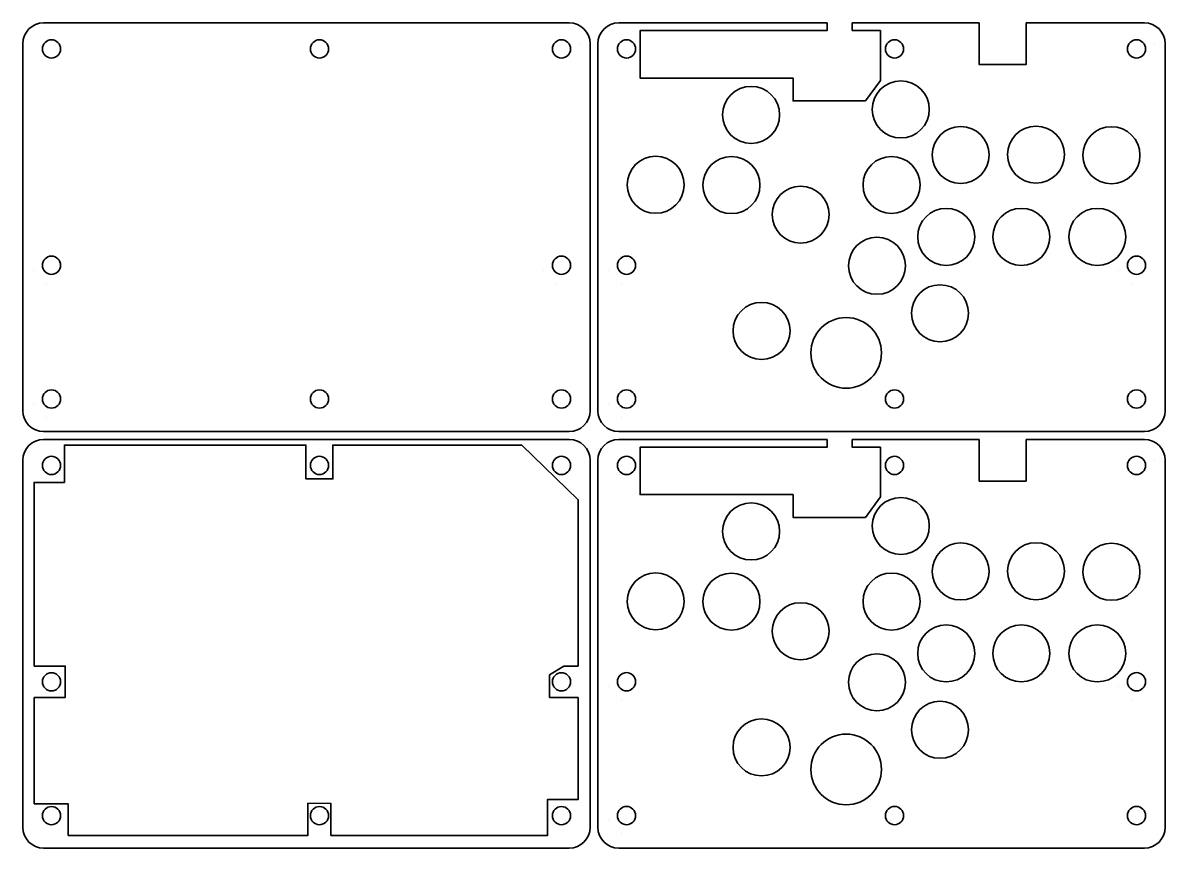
# Model space of a CAD drawing. Header units: millimetres. Extents: x 198 to 637, y -239 to 238.
# Drawn here: x 198 to 637, y -78.8 to 238.2 of the extents above; entities that cross this region are included whole.
import ezdxf

# ---------------------------------------------------------------- set-up
doc = ezdxf.new("R2010")
doc.units = ezdxf.units.MM
doc.header["$MEASUREMENT"] = 0
doc.layers.add('Layer 1', color=7, linetype='Continuous')

msp = doc.modelspace()

# ---------------------------------------------------------------- linework, layer by layer
at = {"layer": 'Layer 1', "color": 250, "lineweight": 35}
for points, knots in [([(205.9673, 238.1939), (205.9673, 238.1939), (407.9671, 238.1939), (407.9671, 238.1939), (412.3672, 238.1939), (415.9672, 234.5939), (415.9672, 230.1938), (415.9672, 230.1938), (415.9672, 89.194), (415.9672, 89.194), (415.9672, 84.7939), (412.3672, 81.1939), (407.9671, 81.1939), (407.9671, 81.1939), (205.9673, 81.1939), (205.9673, 81.1939), (201.5672, 81.1939), (197.9672, 84.7939), (197.9672, 89.194), (197.9672, 89.194), (197.9672, 230.1938), (197.9672, 230.1938), (197.9672, 234.5939), (201.5672, 238.1939), (205.9673, 238.1939)], [0, 0, 0, 0, 0.125, 0.125, 0.125, 0.25, 0.25, 0.25, 0.375, 0.375, 0.375, 0.5, 0.5, 0.5, 0.625, 0.625, 0.625, 0.75, 0.75, 0.75, 0.875, 0.875, 0.875, 1, 1, 1, 1]), ([(583.497, 238.1939), (583.497, 238.1939), (628.9679, 238.1939), (628.9679, 238.1939), (633.368, 238.1939), (636.968, 234.5937), (636.968, 230.1938), (636.968, 230.1938), (636.968, 89.194), (636.968, 89.194), (636.968, 84.7939), (633.368, 81.1939), (628.9679, 81.1939), (628.9679, 81.1939), (426.9681, 81.1939), (426.9681, 81.1939), (422.568, 81.1939), (418.968, 84.7939), (418.968, 89.194), (418.968, 89.194), (418.968, 230.1938), (418.968, 230.1938), (418.968, 234.5939), (422.568, 238.1939), (426.9681, 238.1939), (426.9681, 238.1939), (507.0731, 238.1939), (507.0731, 238.1939)], [0, 0, 0, 0, 0.11111111, 0.11111111, 0.11111111, 0.22222222, 0.22222222, 0.22222222, 0.33333333, 0.33333333, 0.33333333, 0.44444444, 0.44444444, 0.44444444, 0.55555556, 0.55555556, 0.55555556, 0.66666667, 0.66666667, 0.66666667, 0.77777778, 0.77777778, 0.77777778, 0.88888889, 0.88888889, 0.88888889, 1, 1, 1, 1]), ([(507.0731, 238.1935), (507.0731, 238.1935), (507.0731, 235.2095), (507.0731, 235.2095), (507.0731, 235.2095), (435.1951, 235.2095), (435.1951, 235.2095), (435.1951, 235.2095), (435.1951, 217.0056), (435.1951, 217.0056), (435.1951, 217.0056), (493.9509, 217.0056), (493.9509, 217.0056), (493.9509, 217.0056), (493.9509, 208.2064), (493.9509, 208.2064), (493.9509, 208.2064), (518.6708, 208.2064), (518.6708, 208.2064), (518.6708, 208.2064), (521.7756, 208.2064), (521.7756, 208.2064), (521.7756, 208.2064), (527.563, 216.0999), (527.563, 216.0999), (527.563, 216.0999), (527.563, 235.2114), (527.563, 235.2114), (527.563, 235.2114), (516.7452, 235.2114), (516.7452, 235.2114), (516.7452, 235.2114), (516.7452, 238.1935), (516.7452, 238.1935)], [0, 0, 0, 0, 0.09090909, 0.09090909, 0.09090909, 0.18181818, 0.18181818, 0.18181818, 0.27272727, 0.27272727, 0.27272727, 0.36363636, 0.36363636, 0.36363636, 0.45454545, 0.45454545, 0.45454545, 0.54545455, 0.54545455, 0.54545455, 0.63636364, 0.63636364, 0.63636364, 0.72727273, 0.72727273, 0.72727273, 0.81818182, 0.81818182, 0.81818182, 0.90909091, 0.90909091, 0.90909091, 1, 1, 1, 1]), ([(565.497, 238.1935), (565.497, 238.1935), (565.497, 222.1935), (565.497, 222.1935), (565.497, 222.1935), (583.497, 222.1935), (583.497, 222.1935), (583.497, 222.1935), (583.497, 238.1935), (583.497, 238.1935)], [0, 0, 0, 0, 0.33333333, 0.33333333, 0.33333333, 0.66666667, 0.66666667, 0.66666667, 1, 1, 1, 1]), ([(212.4672, 228.1935), (212.4672, 230.1265), (210.9002, 231.6935), (208.9672, 231.6935), (207.0342, 231.6935), (205.4672, 230.1265), (205.4672, 228.1935), (205.4672, 226.2605), (207.0342, 224.6935), (208.9672, 224.6935), (210.9002, 224.6935), (212.4672, 226.2605), (212.4672, 228.1935)], [0, 0, 0, 0, 0.25, 0.25, 0.25, 0.5, 0.5, 0.5, 0.75, 0.75, 0.75, 1, 1, 1, 1]), ([(315.4672, 228.1934), (315.4672, 230.1265), (313.9002, 231.6934), (311.9672, 231.6934), (310.0342, 231.6935), (308.4672, 230.1265), (308.4672, 228.1935), (308.4672, 226.2604), (310.0342, 224.6935), (311.9672, 224.6935), (313.9002, 224.6934), (315.4672, 226.2604), (315.4672, 228.1934)], [0, 0, 0, 0, 0.25, 0.25, 0.25, 0.5, 0.5, 0.5, 0.75, 0.75, 0.75, 1, 1, 1, 1]), ([(408.4672, 228.1935), (408.4672, 230.1265), (406.9002, 231.6935), (404.9672, 231.6935), (403.0342, 231.6935), (401.4672, 230.1265), (401.4672, 228.1935), (401.4672, 226.2605), (403.0342, 224.6935), (404.9672, 224.6935), (406.9002, 224.6935), (408.4672, 226.2605), (408.4672, 228.1935)], [0, 0, 0, 0, 0.25, 0.25, 0.25, 0.5, 0.5, 0.5, 0.75, 0.75, 0.75, 1, 1, 1, 1]), ([(433.468, 228.1935), (433.468, 230.1265), (431.901, 231.6935), (429.968, 231.6935), (428.035, 231.6935), (426.468, 230.1265), (426.468, 228.1935), (426.468, 226.2605), (428.035, 224.6935), (429.968, 224.6935), (431.901, 224.6935), (433.468, 226.2605), (433.468, 228.1935)], [0, 0, 0, 0, 0.25, 0.25, 0.25, 0.5, 0.5, 0.5, 0.75, 0.75, 0.75, 1, 1, 1, 1]), ([(536.468, 228.1934), (536.468, 230.1265), (534.901, 231.6934), (532.968, 231.6934), (531.035, 231.6935), (529.468, 230.1265), (529.468, 228.1935), (529.468, 226.2604), (531.035, 224.6935), (532.968, 224.6935), (534.901, 224.6934), (536.468, 226.2604), (536.468, 228.1934)], [0, 0, 0, 0, 0.25, 0.25, 0.25, 0.5, 0.5, 0.5, 0.75, 0.75, 0.75, 1, 1, 1, 1]), ([(629.468, 228.1935), (629.468, 230.1265), (627.901, 231.6935), (625.968, 231.6935), (624.035, 231.6935), (622.468, 230.1265), (622.468, 228.1935), (622.468, 226.2605), (624.035, 224.6935), (625.968, 224.6935), (627.901, 224.6935), (629.468, 226.2605), (629.468, 228.1935)], [0, 0, 0, 0, 0.25, 0.25, 0.25, 0.5, 0.5, 0.5, 0.75, 0.75, 0.75, 1, 1, 1, 1]), ([(546.3188, 204.9474), (546.3188, 210.9949), (541.4163, 215.8974), (535.3688, 215.8974), (529.3213, 215.8974), (524.4188, 210.9949), (524.4188, 204.9474), (524.4188, 198.8999), (529.3212, 193.9974), (535.3688, 193.9974), (541.4163, 193.9974), (546.3188, 198.8998), (546.3188, 204.9474)], [0, 0, 0, 0, 0.25, 0.25, 0.25, 0.5, 0.5, 0.5, 0.75, 0.75, 0.75, 1, 1, 1, 1]), ([(488.8098, 202.8385), (488.8098, 208.886), (483.9073, 213.7885), (477.8598, 213.7885), (471.8123, 213.7885), (466.9098, 208.886), (466.9098, 202.8385), (466.9098, 196.791), (471.8122, 191.8885), (477.8598, 191.8885), (483.9073, 191.8885), (488.8098, 196.7909), (488.8098, 202.8385)], [0, 0, 0, 0, 0.25, 0.25, 0.25, 0.5, 0.5, 0.5, 0.75, 0.75, 0.75, 1, 1, 1, 1]), ([(569.33, 187.4587), (569.33, 193.5062), (564.4275, 198.4087), (558.38, 198.4087), (552.3325, 198.4087), (547.43, 193.5062), (547.43, 187.4587), (547.43, 181.4112), (552.3324, 176.5087), (558.38, 176.5087), (564.4275, 176.5087), (569.33, 181.4111), (569.33, 187.4587)], [0, 0, 0, 0, 0.25, 0.25, 0.25, 0.5, 0.5, 0.5, 0.75, 0.75, 0.75, 1, 1, 1, 1]), ([(598.2998, 187.5786), (598.2998, 193.6261), (593.3973, 198.5286), (587.3498, 198.5286), (581.3023, 198.5286), (576.3998, 193.6261), (576.3998, 187.5786), (576.3998, 181.5311), (581.3022, 176.6286), (587.3498, 176.6286), (593.3973, 176.6286), (598.2998, 181.531), (598.2998, 187.5786)], [0, 0, 0, 0, 0.25, 0.25, 0.25, 0.5, 0.5, 0.5, 0.75, 0.75, 0.75, 1, 1, 1, 1]), ([(627.269, 187.3363), (627.269, 193.3838), (622.3665, 198.2863), (616.319, 198.2863), (610.2715, 198.2863), (605.369, 193.3838), (605.369, 187.3363), (605.369, 181.2888), (610.2714, 176.3863), (616.319, 176.3863), (622.3665, 176.3863), (627.269, 181.2887), (627.269, 187.3363)], [0, 0, 0, 0, 0.25, 0.25, 0.25, 0.5, 0.5, 0.5, 0.75, 0.75, 0.75, 1, 1, 1, 1]), ([(452.1349, 175.9886), (452.1349, 182.0361), (447.2324, 186.9386), (441.1849, 186.9386), (435.1374, 186.9386), (430.2349, 182.0361), (430.2349, 175.9886), (430.2349, 169.9411), (435.1373, 165.0386), (441.1849, 165.0386), (447.2324, 165.0386), (452.1349, 169.941), (452.1349, 175.9886)], [0, 0, 0, 0, 0.25, 0.25, 0.25, 0.5, 0.5, 0.5, 0.75, 0.75, 0.75, 1, 1, 1, 1]), ([(481.2299, 175.8687), (481.2299, 181.9162), (476.3274, 186.8187), (470.2799, 186.8187), (464.2324, 186.8187), (459.3299, 181.9162), (459.3299, 175.8687), (459.3299, 169.8212), (464.2323, 164.9187), (470.2799, 164.9187), (476.3274, 164.9187), (481.2299, 169.8211), (481.2299, 175.8687)], [0, 0, 0, 0, 0.25, 0.25, 0.25, 0.5, 0.5, 0.5, 0.75, 0.75, 0.75, 1, 1, 1, 1]), ([(542.7699, 175.9286), (542.7699, 181.9761), (537.8674, 186.8786), (531.8199, 186.8786), (525.7724, 186.8786), (520.8699, 181.9761), (520.8699, 175.9286), (520.8699, 169.8811), (525.7723, 164.9786), (531.8199, 164.9786), (537.8674, 164.9786), (542.7699, 169.881), (542.7699, 175.9286)], [0, 0, 0, 0, 0.25, 0.25, 0.25, 0.5, 0.5, 0.5, 0.75, 0.75, 0.75, 1, 1, 1, 1]), ([(507.8299, 164.5187), (507.8299, 170.5662), (502.9274, 175.4687), (496.8799, 175.4687), (490.8324, 175.4687), (485.9299, 170.5662), (485.9299, 164.5187), (485.9299, 158.4712), (490.8323, 153.5687), (496.8799, 153.5687), (502.9274, 153.5687), (507.8299, 158.4711), (507.8299, 164.5187)], [0, 0, 0, 0, 0.25, 0.25, 0.25, 0.5, 0.5, 0.5, 0.75, 0.75, 0.75, 1, 1, 1, 1]), ([(563.7683, 155.9962), (563.7683, 162.0437), (558.8658, 166.9462), (552.8183, 166.9462), (546.7708, 166.9462), (541.8683, 162.0437), (541.8683, 155.9962), (541.8683, 149.9487), (546.7707, 145.0462), (552.8183, 145.0462), (558.8658, 145.0462), (563.7683, 149.9486), (563.7683, 155.9962)], [0, 0, 0, 0, 0.25, 0.25, 0.25, 0.5, 0.5, 0.5, 0.75, 0.75, 0.75, 1, 1, 1, 1]), ([(592.6198, 155.9988), (592.6198, 162.0463), (587.7173, 166.9488), (581.6698, 166.9488), (575.6223, 166.9488), (570.7198, 162.0463), (570.7198, 155.9988), (570.7198, 149.9513), (575.6222, 145.0488), (581.6698, 145.0488), (587.7173, 145.0488), (592.6198, 149.9512), (592.6198, 155.9988)], [0, 0, 0, 0, 0.25, 0.25, 0.25, 0.5, 0.5, 0.5, 0.75, 0.75, 0.75, 1, 1, 1, 1]), ([(621.8283, 155.9962), (621.8283, 162.0437), (616.9258, 166.9462), (610.8783, 166.9462), (604.8308, 166.9462), (599.9283, 162.0437), (599.9283, 155.9962), (599.9283, 149.9487), (604.8307, 145.0462), (610.8783, 145.0462), (616.9258, 145.0462), (621.8283, 149.9486), (621.8283, 155.9962)], [0, 0, 0, 0, 0.25, 0.25, 0.25, 0.5, 0.5, 0.5, 0.75, 0.75, 0.75, 1, 1, 1, 1]), ([(537.1582, 144.886), (537.1582, 150.9335), (532.2557, 155.836), (526.2082, 155.836), (520.1607, 155.836), (515.2582, 150.9335), (515.2582, 144.886), (515.2582, 138.8385), (520.1606, 133.936), (526.2082, 133.936), (532.2557, 133.936), (537.1582, 138.8384), (537.1582, 144.886)], [0, 0, 0, 0, 0.25, 0.25, 0.25, 0.5, 0.5, 0.5, 0.75, 0.75, 0.75, 1, 1, 1, 1]), ([(212.4672, 145.0973), (212.4672, 147.0303), (210.9002, 148.5973), (208.9672, 148.5973), (207.0342, 148.5973), (205.4672, 147.0303), (205.4672, 145.0973), (205.4672, 143.1643), (207.0342, 141.5973), (208.9672, 141.5973), (210.9002, 141.5973), (212.4672, 143.1643), (212.4672, 145.0973)], [0, 0, 0, 0, 0.25, 0.25, 0.25, 0.5, 0.5, 0.5, 0.75, 0.75, 0.75, 1, 1, 1, 1]), ([(408.4672, 145.0974), (408.4672, 147.0304), (406.9002, 148.5974), (404.9672, 148.5974), (403.0342, 148.5974), (401.4672, 147.0304), (401.4672, 145.0974), (401.4672, 143.1644), (403.0342, 141.5974), (404.9672, 141.5974), (406.9002, 141.5974), (408.4672, 143.1644), (408.4672, 145.0974)], [0, 0, 0, 0, 0.25, 0.25, 0.25, 0.5, 0.5, 0.5, 0.75, 0.75, 0.75, 1, 1, 1, 1]), ([(433.468, 145.0973), (433.468, 147.0303), (431.901, 148.5973), (429.968, 148.5973), (428.035, 148.5973), (426.468, 147.0303), (426.468, 145.0973), (426.468, 143.1643), (428.035, 141.5973), (429.968, 141.5973), (431.901, 141.5973), (433.468, 143.1643), (433.468, 145.0973)], [0, 0, 0, 0, 0.25, 0.25, 0.25, 0.5, 0.5, 0.5, 0.75, 0.75, 0.75, 1, 1, 1, 1]), ([(629.468, 145.0974), (629.468, 147.0304), (627.901, 148.5974), (625.968, 148.5974), (624.035, 148.5974), (622.468, 147.0304), (622.468, 145.0974), (622.468, 143.1644), (624.035, 141.5974), (625.968, 141.5974), (627.901, 141.5974), (629.468, 143.1644), (629.468, 145.0974)], [0, 0, 0, 0, 0.25, 0.25, 0.25, 0.5, 0.5, 0.5, 0.75, 0.75, 0.75, 1, 1, 1, 1]), ([(561.418, 126.6451), (561.418, 132.6926), (556.5155, 137.5951), (550.468, 137.5951), (544.4205, 137.5951), (539.518, 132.6926), (539.518, 126.6451), (539.518, 120.5976), (544.4204, 115.6951), (550.468, 115.6951), (556.5155, 115.6951), (561.418, 120.5975), (561.418, 126.6451)], [0, 0, 0, 0, 0.25, 0.25, 0.25, 0.5, 0.5, 0.5, 0.75, 0.75, 0.75, 1, 1, 1, 1]), ([(492.8098, 119.8885), (492.8098, 125.936), (487.9073, 130.8385), (481.8598, 130.8385), (475.8123, 130.8385), (470.9098, 125.936), (470.9098, 119.8885), (470.9098, 113.841), (475.8122, 108.9385), (481.8598, 108.9385), (487.9073, 108.9385), (492.8098, 113.8409), (492.8098, 119.8885)], [0, 0, 0, 0, 0.25, 0.25, 0.25, 0.5, 0.5, 0.5, 0.75, 0.75, 0.75, 1, 1, 1, 1]), ([(527.9542, 111.4163), (527.9542, 118.9136), (521.8765, 124.9913), (514.3792, 124.9913), (506.882, 124.9913), (500.8042, 118.9136), (500.8042, 111.4163), (500.8042, 103.9191), (506.8819, 97.8413), (514.3791, 97.8413), (521.8764, 97.8413), (527.9542, 103.919), (527.9542, 111.4163)], [0, 0, 0, 0, 0.25, 0.25, 0.25, 0.5, 0.5, 0.5, 0.75, 0.75, 0.75, 1, 1, 1, 1]), ([(212.4672, 93.6973), (212.4672, 95.6303), (210.9002, 97.1973), (208.9672, 97.1973), (207.0342, 97.1973), (205.4672, 95.6303), (205.4672, 93.6973), (205.4672, 91.7643), (207.0342, 90.1973), (208.9672, 90.1973), (210.9002, 90.1973), (212.4672, 91.7643), (212.4672, 93.6973)], [0, 0, 0, 0, 0.25, 0.25, 0.25, 0.5, 0.5, 0.5, 0.75, 0.75, 0.75, 1, 1, 1, 1]), ([(315.4672, 93.6972), (315.4672, 95.6303), (313.9002, 97.1971), (311.9672, 97.1971), (310.0342, 97.1972), (308.4673, 95.6303), (308.4673, 93.6973), (308.4673, 91.7642), (310.0342, 90.1974), (311.9672, 90.1974), (313.9002, 90.1972), (315.4672, 91.7642), (315.4672, 93.6972)], [0, 0, 0, 0, 0.25, 0.25, 0.25, 0.5, 0.5, 0.5, 0.75, 0.75, 0.75, 1, 1, 1, 1]), ([(408.4672, 93.6973), (408.4672, 95.6303), (406.9002, 97.1973), (404.9672, 97.1973), (403.0342, 97.1973), (401.4672, 95.6303), (401.4672, 93.6973), (401.4672, 91.7643), (403.0342, 90.1973), (404.9672, 90.1973), (406.9002, 90.1973), (408.4672, 91.7643), (408.4672, 93.6973)], [0, 0, 0, 0, 0.25, 0.25, 0.25, 0.5, 0.5, 0.5, 0.75, 0.75, 0.75, 1, 1, 1, 1]), ([(433.468, 93.6973), (433.468, 95.6303), (431.901, 97.1973), (429.968, 97.1973), (428.035, 97.1973), (426.468, 95.6303), (426.468, 93.6973), (426.468, 91.7643), (428.035, 90.1973), (429.968, 90.1973), (431.901, 90.1973), (433.468, 91.7643), (433.468, 93.6973)], [0, 0, 0, 0, 0.25, 0.25, 0.25, 0.5, 0.5, 0.5, 0.75, 0.75, 0.75, 1, 1, 1, 1]), ([(536.468, 93.6972), (536.468, 95.6303), (534.901, 97.1971), (532.968, 97.1971), (531.035, 97.1972), (529.4681, 95.6303), (529.4681, 93.6973), (529.4681, 91.7642), (531.035, 90.1974), (532.968, 90.1974), (534.901, 90.1972), (536.468, 91.7642), (536.468, 93.6972)], [0, 0, 0, 0, 0.25, 0.25, 0.25, 0.5, 0.5, 0.5, 0.75, 0.75, 0.75, 1, 1, 1, 1]), ([(629.468, 93.6973), (629.468, 95.6303), (627.901, 97.1973), (625.968, 97.1973), (624.035, 97.1973), (622.468, 95.6303), (622.468, 93.6973), (622.468, 91.7643), (624.035, 90.1973), (625.968, 90.1973), (627.901, 90.1973), (629.468, 91.7643), (629.468, 93.6973)], [0, 0, 0, 0, 0.25, 0.25, 0.25, 0.5, 0.5, 0.5, 0.75, 0.75, 0.75, 1, 1, 1, 1]), ([(205.9673, 78.1919), (205.9673, 78.1919), (407.9671, 78.1919), (407.9671, 78.1919), (412.3672, 78.1919), (415.9672, 74.5919), (415.9672, 70.1918), (415.9672, 70.1918), (415.9672, -70.808), (415.9672, -70.808), (415.9672, -75.2081), (412.3672, -78.8081), (407.9671, -78.8081), (407.9671, -78.8081), (205.9673, -78.8081), (205.9673, -78.8081), (201.5672, -78.8081), (197.9672, -75.2081), (197.9672, -70.808), (197.9672, -70.808), (197.9672, 70.1918), (197.9672, 70.1918), (197.9672, 74.5919), (201.5672, 78.1919), (205.9673, 78.1919)], [0, 0, 0, 0, 0.125, 0.125, 0.125, 0.25, 0.25, 0.25, 0.375, 0.375, 0.375, 0.5, 0.5, 0.5, 0.625, 0.625, 0.625, 0.75, 0.75, 0.75, 0.875, 0.875, 0.875, 1, 1, 1, 1]), ([(411.4041, -8.9085), (411.4041, -8.9085), (411.4041, 55.023), (411.4041, 55.023), (411.4041, 55.023), (389.676, 75.9911), (389.676, 75.9911), (389.676, 75.9911), (317.0825, 75.9911), (317.0825, 75.9911), (317.0825, 75.9911), (317.1188, 63.0329), (317.1188, 63.0329), (317.1188, 63.0329), (306.7652, 63.0329), (306.7652, 63.0329), (306.7652, 63.0329), (306.7652, 75.9911), (306.7652, 75.9911), (306.7652, 75.9911), (213.9575, 75.9911), (213.9575, 75.9911), (213.9575, 75.9911), (213.9575, 61.6415), (213.9575, 61.6415), (213.9575, 61.6415), (202.2733, 61.6415), (202.2733, 61.6415), (202.2733, 61.6415), (202.2733, -8.9085), (202.2733, -8.9085)], [0, 0, 0, 0, 0.1, 0.1, 0.1, 0.2, 0.2, 0.2, 0.3, 0.3, 0.3, 0.4, 0.4, 0.4, 0.5, 0.5, 0.5, 0.6, 0.6, 0.6, 0.7, 0.7, 0.7, 0.8, 0.8, 0.8, 0.9, 0.9, 0.9, 1, 1, 1, 1]), ([(583.497, 78.1917), (583.497, 78.1917), (628.9679, 78.1917), (628.9679, 78.1917), (633.368, 78.1917), (636.968, 74.5915), (636.968, 70.1916), (636.968, 70.1916), (636.968, -70.8082), (636.968, -70.8082), (636.968, -75.2083), (633.368, -78.8083), (628.9679, -78.8083), (628.9679, -78.8083), (426.9681, -78.8083), (426.9681, -78.8083), (422.568, -78.8083), (418.968, -75.2083), (418.968, -70.8082), (418.968, -70.8082), (418.968, 70.1916), (418.968, 70.1916), (418.968, 74.5917), (422.568, 78.1917), (426.9681, 78.1917), (426.9681, 78.1917), (507.0731, 78.1917), (507.0731, 78.1917)], [0, 0, 0, 0, 0.11111111, 0.11111111, 0.11111111, 0.22222222, 0.22222222, 0.22222222, 0.33333333, 0.33333333, 0.33333333, 0.44444444, 0.44444444, 0.44444444, 0.55555556, 0.55555556, 0.55555556, 0.66666667, 0.66666667, 0.66666667, 0.77777778, 0.77777778, 0.77777778, 0.88888889, 0.88888889, 0.88888889, 1, 1, 1, 1]), ([(507.0731, 78.1913), (507.0731, 78.1913), (507.0731, 75.2073), (507.0731, 75.2073), (507.0731, 75.2073), (435.1951, 75.2073), (435.1951, 75.2073), (435.1951, 75.2073), (435.1951, 57.0034), (435.1951, 57.0034), (435.1951, 57.0034), (493.9509, 57.0034), (493.9509, 57.0034), (493.9509, 57.0034), (493.9509, 48.2042), (493.9509, 48.2042), (493.9509, 48.2042), (518.6708, 48.2042), (518.6708, 48.2042), (518.6708, 48.2042), (521.7756, 48.2042), (521.7756, 48.2042), (521.7756, 48.2042), (527.563, 56.0977), (527.563, 56.0977), (527.563, 56.0977), (527.563, 75.2092), (527.563, 75.2092), (527.563, 75.2092), (516.7452, 75.2092), (516.7452, 75.2092), (516.7452, 75.2092), (516.7452, 78.1913), (516.7452, 78.1913)], [0, 0, 0, 0, 0.09090909, 0.09090909, 0.09090909, 0.18181818, 0.18181818, 0.18181818, 0.27272727, 0.27272727, 0.27272727, 0.36363636, 0.36363636, 0.36363636, 0.45454545, 0.45454545, 0.45454545, 0.54545455, 0.54545455, 0.54545455, 0.63636364, 0.63636364, 0.63636364, 0.72727273, 0.72727273, 0.72727273, 0.81818182, 0.81818182, 0.81818182, 0.90909091, 0.90909091, 0.90909091, 1, 1, 1, 1]), ([(565.497, 78.1913), (565.497, 78.1913), (565.497, 62.1913), (565.497, 62.1913), (565.497, 62.1913), (583.497, 62.1913), (583.497, 62.1913), (583.497, 62.1913), (583.497, 78.1913), (583.497, 78.1913)], [0, 0, 0, 0, 0.33333333, 0.33333333, 0.33333333, 0.66666667, 0.66666667, 0.66666667, 1, 1, 1, 1]), ([(212.4672, 68.1915), (212.4672, 70.1245), (210.9002, 71.6915), (208.9672, 71.6915), (207.0342, 71.6915), (205.4672, 70.1245), (205.4672, 68.1915), (205.4672, 66.2585), (207.0342, 64.6915), (208.9672, 64.6915), (210.9002, 64.6915), (212.4672, 66.2585), (212.4672, 68.1915)], [0, 0, 0, 0, 0.25, 0.25, 0.25, 0.5, 0.5, 0.5, 0.75, 0.75, 0.75, 1, 1, 1, 1]), ([(315.4672, 68.1914), (315.4672, 70.1245), (313.9002, 71.6914), (311.9672, 71.6914), (310.0342, 71.6915), (308.4672, 70.1245), (308.4672, 68.1915), (308.4672, 66.2584), (310.0342, 64.6915), (311.9672, 64.6915), (313.9002, 64.6914), (315.4672, 66.2584), (315.4672, 68.1914)], [0, 0, 0, 0, 0.25, 0.25, 0.25, 0.5, 0.5, 0.5, 0.75, 0.75, 0.75, 1, 1, 1, 1]), ([(408.4672, 68.1915), (408.4672, 70.1245), (406.9002, 71.6915), (404.9672, 71.6915), (403.0342, 71.6915), (401.4672, 70.1245), (401.4672, 68.1915), (401.4672, 66.2585), (403.0342, 64.6915), (404.9672, 64.6915), (406.9002, 64.6915), (408.4672, 66.2585), (408.4672, 68.1915)], [0, 0, 0, 0, 0.25, 0.25, 0.25, 0.5, 0.5, 0.5, 0.75, 0.75, 0.75, 1, 1, 1, 1]), ([(433.468, 68.1913), (433.468, 70.1243), (431.901, 71.6913), (429.968, 71.6913), (428.035, 71.6913), (426.468, 70.1243), (426.468, 68.1913), (426.468, 66.2583), (428.035, 64.6913), (429.968, 64.6913), (431.901, 64.6913), (433.468, 66.2583), (433.468, 68.1913)], [0, 0, 0, 0, 0.25, 0.25, 0.25, 0.5, 0.5, 0.5, 0.75, 0.75, 0.75, 1, 1, 1, 1]), ([(536.468, 68.1912), (536.468, 70.1243), (534.901, 71.6912), (532.968, 71.6912), (531.035, 71.6913), (529.468, 70.1243), (529.468, 68.1913), (529.468, 66.2582), (531.035, 64.6913), (532.968, 64.6913), (534.901, 64.6912), (536.468, 66.2582), (536.468, 68.1912)], [0, 0, 0, 0, 0.25, 0.25, 0.25, 0.5, 0.5, 0.5, 0.75, 0.75, 0.75, 1, 1, 1, 1]), ([(629.468, 68.1913), (629.468, 70.1243), (627.901, 71.6913), (625.968, 71.6913), (624.035, 71.6913), (622.468, 70.1243), (622.468, 68.1913), (622.468, 66.2583), (624.035, 64.6913), (625.968, 64.6913), (627.901, 64.6913), (629.468, 66.2583), (629.468, 68.1913)], [0, 0, 0, 0, 0.25, 0.25, 0.25, 0.5, 0.5, 0.5, 0.75, 0.75, 0.75, 1, 1, 1, 1]), ([(488.8098, 42.8363), (488.8098, 48.8838), (483.9073, 53.7863), (477.8598, 53.7863), (471.8123, 53.7863), (466.9098, 48.8838), (466.9098, 42.8363), (466.9098, 36.7888), (471.8122, 31.8863), (477.8598, 31.8863), (483.9073, 31.8863), (488.8098, 36.7887), (488.8098, 42.8363)], [0, 0, 0, 0, 0.25, 0.25, 0.25, 0.5, 0.5, 0.5, 0.75, 0.75, 0.75, 1, 1, 1, 1]), ([(546.3188, 44.9452), (546.3188, 50.9927), (541.4163, 55.8952), (535.3688, 55.8952), (529.3213, 55.8952), (524.4188, 50.9927), (524.4188, 44.9452), (524.4188, 38.8977), (529.3212, 33.9952), (535.3688, 33.9952), (541.4163, 33.9952), (546.3188, 38.8976), (546.3188, 44.9452)], [0, 0, 0, 0, 0.25, 0.25, 0.25, 0.5, 0.5, 0.5, 0.75, 0.75, 0.75, 1, 1, 1, 1]), ([(569.33, 27.4565), (569.33, 33.504), (564.4275, 38.4065), (558.38, 38.4065), (552.3325, 38.4065), (547.43, 33.504), (547.43, 27.4565), (547.43, 21.409), (552.3324, 16.5065), (558.38, 16.5065), (564.4275, 16.5065), (569.33, 21.4089), (569.33, 27.4565)], [0, 0, 0, 0, 0.25, 0.25, 0.25, 0.5, 0.5, 0.5, 0.75, 0.75, 0.75, 1, 1, 1, 1]), ([(598.2998, 27.5764), (598.2998, 33.6239), (593.3973, 38.5264), (587.3498, 38.5264), (581.3023, 38.5264), (576.3998, 33.6239), (576.3998, 27.5764), (576.3998, 21.5289), (581.3022, 16.6264), (587.3498, 16.6264), (593.3973, 16.6264), (598.2998, 21.5288), (598.2998, 27.5764)], [0, 0, 0, 0, 0.25, 0.25, 0.25, 0.5, 0.5, 0.5, 0.75, 0.75, 0.75, 1, 1, 1, 1]), ([(627.269, 27.3341), (627.269, 33.3816), (622.3665, 38.2841), (616.319, 38.2841), (610.2715, 38.2841), (605.369, 33.3816), (605.369, 27.3341), (605.369, 21.2866), (610.2714, 16.3841), (616.319, 16.3841), (622.3665, 16.3841), (627.269, 21.2865), (627.269, 27.3341)], [0, 0, 0, 0, 0.25, 0.25, 0.25, 0.5, 0.5, 0.5, 0.75, 0.75, 0.75, 1, 1, 1, 1]), ([(452.1349, 15.9864), (452.1349, 22.0339), (447.2324, 26.9364), (441.1849, 26.9364), (435.1374, 26.9364), (430.2349, 22.0339), (430.2349, 15.9864), (430.2349, 9.9389), (435.1373, 5.0364), (441.1849, 5.0364), (447.2324, 5.0364), (452.1349, 9.9388), (452.1349, 15.9864)], [0, 0, 0, 0, 0.25, 0.25, 0.25, 0.5, 0.5, 0.5, 0.75, 0.75, 0.75, 1, 1, 1, 1]), ([(481.2299, 15.8665), (481.2299, 21.914), (476.3274, 26.8165), (470.2799, 26.8165), (464.2324, 26.8165), (459.3299, 21.914), (459.3299, 15.8665), (459.3299, 9.819), (464.2323, 4.9165), (470.2799, 4.9165), (476.3274, 4.9165), (481.2299, 9.8189), (481.2299, 15.8665)], [0, 0, 0, 0, 0.25, 0.25, 0.25, 0.5, 0.5, 0.5, 0.75, 0.75, 0.75, 1, 1, 1, 1]), ([(542.7699, 15.9264), (542.7699, 21.9739), (537.8674, 26.8764), (531.8199, 26.8764), (525.7724, 26.8764), (520.8699, 21.9739), (520.8699, 15.9264), (520.8699, 9.8789), (525.7723, 4.9764), (531.8199, 4.9764), (537.8674, 4.9764), (542.7699, 9.8788), (542.7699, 15.9264)], [0, 0, 0, 0, 0.25, 0.25, 0.25, 0.5, 0.5, 0.5, 0.75, 0.75, 0.75, 1, 1, 1, 1]), ([(507.8299, 4.5165), (507.8299, 10.564), (502.9274, 15.4665), (496.8799, 15.4665), (490.8324, 15.4665), (485.9299, 10.564), (485.9299, 4.5165), (485.9299, -1.531), (490.8323, -6.4335), (496.8799, -6.4335), (502.9274, -6.4335), (507.8299, -1.5311), (507.8299, 4.5165)], [0, 0, 0, 0, 0.25, 0.25, 0.25, 0.5, 0.5, 0.5, 0.75, 0.75, 0.75, 1, 1, 1, 1]), ([(563.7683, -4.006), (563.7683, 2.0415), (558.8658, 6.944), (552.8183, 6.944), (546.7708, 6.944), (541.8683, 2.0415), (541.8683, -4.006), (541.8683, -10.0535), (546.7707, -14.956), (552.8183, -14.956), (558.8658, -14.956), (563.7683, -10.0536), (563.7683, -4.006)], [0, 0, 0, 0, 0.25, 0.25, 0.25, 0.5, 0.5, 0.5, 0.75, 0.75, 0.75, 1, 1, 1, 1]), ([(592.6198, -4.0034), (592.6198, 2.0441), (587.7173, 6.9466), (581.6698, 6.9466), (575.6223, 6.9466), (570.7198, 2.0441), (570.7198, -4.0034), (570.7198, -10.0509), (575.6222, -14.9534), (581.6698, -14.9534), (587.7173, -14.9534), (592.6198, -10.051), (592.6198, -4.0034)], [0, 0, 0, 0, 0.25, 0.25, 0.25, 0.5, 0.5, 0.5, 0.75, 0.75, 0.75, 1, 1, 1, 1]), ([(621.8283, -4.006), (621.8283, 2.0415), (616.9258, 6.944), (610.8783, 6.944), (604.8308, 6.944), (599.9283, 2.0415), (599.9283, -4.006), (599.9283, -10.0535), (604.8307, -14.956), (610.8783, -14.956), (616.9258, -14.956), (621.8283, -10.0536), (621.8283, -4.006)], [0, 0, 0, 0, 0.25, 0.25, 0.25, 0.5, 0.5, 0.5, 0.75, 0.75, 0.75, 1, 1, 1, 1]), ([(537.1582, -15.1162), (537.1582, -9.0687), (532.2557, -4.1662), (526.2082, -4.1662), (520.1607, -4.1662), (515.2582, -9.0687), (515.2582, -15.1162), (515.2582, -21.1637), (520.1606, -26.0662), (526.2082, -26.0662), (532.2557, -26.0662), (537.1582, -21.1638), (537.1582, -15.1162)], [0, 0, 0, 0, 0.25, 0.25, 0.25, 0.5, 0.5, 0.5, 0.75, 0.75, 0.75, 1, 1, 1, 1]), ([(202.2733, -8.9085), (202.2733, -8.9085), (214.2733, -8.9085), (214.2733, -8.9085), (214.2733, -8.9085), (214.2733, -20.9085), (214.2733, -20.9085), (214.2733, -20.9085), (202.2733, -20.9085), (202.2733, -20.9085)], [0, 0, 0, 0, 0.33333333, 0.33333333, 0.33333333, 0.66666667, 0.66666667, 0.66666667, 1, 1, 1, 1]), ([(212.4672, -14.9085), (212.4672, -12.9755), (210.9002, -11.4085), (208.9672, -11.4085), (207.0342, -11.4085), (205.4672, -12.9755), (205.4672, -14.9085), (205.4672, -16.8415), (207.0342, -18.4085), (208.9672, -18.4085), (210.9002, -18.4085), (212.4672, -16.8415), (212.4672, -14.9085)], [0, 0, 0, 0, 0.25, 0.25, 0.25, 0.5, 0.5, 0.5, 0.75, 0.75, 0.75, 1, 1, 1, 1]), ([(411.4041, -8.9085), (411.4041, -8.9085), (405.9041, -8.9085), (405.9041, -8.9085), (405.9041, -8.9085), (400.4041, -12.1794), (400.4041, -12.1794), (400.4041, -12.1794), (400.4041, -20.9085), (400.4041, -20.9085), (400.4041, -20.9085), (411.4041, -20.9085), (411.4041, -20.9085)], [0, 0, 0, 0, 0.25, 0.25, 0.25, 0.5, 0.5, 0.5, 0.75, 0.75, 0.75, 1, 1, 1, 1]), ([(408.4672, -14.9085), (408.4672, -12.9755), (406.9002, -11.4085), (404.9672, -11.4085), (403.0342, -11.4085), (401.4672, -12.9755), (401.4672, -14.9085), (401.4672, -16.8415), (403.0342, -18.4085), (404.9672, -18.4085), (406.9002, -18.4085), (408.4672, -16.8415), (408.4672, -14.9085)], [0, 0, 0, 0, 0.25, 0.25, 0.25, 0.5, 0.5, 0.5, 0.75, 0.75, 0.75, 1, 1, 1, 1]), ([(433.468, -14.9049), (433.468, -12.9719), (431.901, -11.4049), (429.968, -11.4049), (428.035, -11.4049), (426.468, -12.9719), (426.468, -14.9049), (426.468, -16.8379), (428.035, -18.4049), (429.968, -18.4049), (431.901, -18.4049), (433.468, -16.8379), (433.468, -14.9049)], [0, 0, 0, 0, 0.25, 0.25, 0.25, 0.5, 0.5, 0.5, 0.75, 0.75, 0.75, 1, 1, 1, 1]), ([(629.468, -14.9048), (629.468, -12.9718), (627.901, -11.4048), (625.968, -11.4048), (624.035, -11.4048), (622.468, -12.9718), (622.468, -14.9048), (622.468, -16.8378), (624.035, -18.4048), (625.968, -18.4048), (627.901, -18.4048), (629.468, -16.8378), (629.468, -14.9048)], [0, 0, 0, 0, 0.25, 0.25, 0.25, 0.5, 0.5, 0.5, 0.75, 0.75, 0.75, 1, 1, 1, 1]), ([(202.2733, -61.8215), (202.2733, -61.8215), (215.4333, -61.8215), (215.4333, -61.8215), (215.4333, -61.8215), (215.4333, -73.9148), (215.4333, -73.9148), (215.4333, -73.9148), (261.4872, -73.9148), (261.4872, -73.9148), (261.4872, -73.9148), (307.5411, -73.9148), (307.5411, -73.9148), (307.5411, -73.9148), (307.5411, -61.5712), (307.5411, -61.5712), (307.5411, -61.5712), (316.3434, -61.6123), (316.3434, -61.6123), (316.3434, -61.6123), (316.3434, -73.9148), (316.3434, -73.9148), (316.3434, -73.9148), (399.6488, -73.9148), (399.6488, -73.9148), (399.6488, -73.9148), (399.6488, -60.0893), (399.6488, -60.0893), (399.6488, -60.0893), (411.4041, -60.0893), (411.4041, -60.0893), (411.4041, -60.0893), (411.4041, -20.9085), (411.4041, -20.9085)], [0, 0, 0, 0, 0.09090909, 0.09090909, 0.09090909, 0.18181818, 0.18181818, 0.18181818, 0.27272727, 0.27272727, 0.27272727, 0.36363636, 0.36363636, 0.36363636, 0.45454545, 0.45454545, 0.45454545, 0.54545455, 0.54545455, 0.54545455, 0.63636364, 0.63636364, 0.63636364, 0.72727273, 0.72727273, 0.72727273, 0.81818182, 0.81818182, 0.81818182, 0.90909091, 0.90909091, 0.90909091, 1, 1, 1, 1]), ([(561.418, -33.3571), (561.418, -27.3096), (556.5155, -22.4071), (550.468, -22.4071), (544.4205, -22.4071), (539.518, -27.3096), (539.518, -33.3571), (539.518, -39.4046), (544.4204, -44.3071), (550.468, -44.3071), (556.5155, -44.3071), (561.418, -39.4047), (561.418, -33.3571)], [0, 0, 0, 0, 0.25, 0.25, 0.25, 0.5, 0.5, 0.5, 0.75, 0.75, 0.75, 1, 1, 1, 1]), ([(492.8098, -40.1137), (492.8098, -34.0662), (487.9073, -29.1637), (481.8598, -29.1637), (475.8123, -29.1637), (470.9098, -34.0662), (470.9098, -40.1137), (470.9098, -46.1612), (475.8122, -51.0637), (481.8598, -51.0637), (487.9073, -51.0637), (492.8098, -46.1613), (492.8098, -40.1137)], [0, 0, 0, 0, 0.25, 0.25, 0.25, 0.5, 0.5, 0.5, 0.75, 0.75, 0.75, 1, 1, 1, 1]), ([(527.9542, -48.5859), (527.9542, -41.0886), (521.8765, -35.0109), (514.3792, -35.0109), (506.882, -35.0109), (500.8042, -41.0886), (500.8042, -48.5859), (500.8042, -56.0831), (506.8819, -62.1609), (514.3791, -62.1609), (521.8764, -62.1609), (527.9542, -56.0832), (527.9542, -48.5859)], [0, 0, 0, 0, 0.25, 0.25, 0.25, 0.5, 0.5, 0.5, 0.75, 0.75, 0.75, 1, 1, 1, 1]), ([(212.4672, -66.3086), (212.4672, -64.3756), (210.9002, -62.8086), (208.9672, -62.8086), (207.0342, -62.8086), (205.4672, -64.3756), (205.4672, -66.3086), (205.4672, -68.2416), (207.0342, -69.8086), (208.9672, -69.8086), (210.9002, -69.8086), (212.4672, -68.2416), (212.4672, -66.3086)], [0, 0, 0, 0, 0.25, 0.25, 0.25, 0.5, 0.5, 0.5, 0.75, 0.75, 0.75, 1, 1, 1, 1]), ([(315.4672, -66.3086), (315.4672, -64.3755), (313.9003, -62.8087), (311.9673, -62.8087), (310.0343, -62.8086), (308.4673, -64.3755), (308.4673, -66.3085), (308.4673, -68.2416), (310.0343, -69.8084), (311.9673, -69.8084), (313.9003, -69.8086), (315.4672, -68.2416), (315.4672, -66.3086)], [0, 0, 0, 0, 0.25, 0.25, 0.25, 0.5, 0.5, 0.5, 0.75, 0.75, 0.75, 1, 1, 1, 1]), ([(408.4672, -66.3085), (408.4672, -64.3755), (406.9002, -62.8085), (404.9672, -62.8085), (403.0342, -62.8085), (401.4672, -64.3755), (401.4672, -66.3085), (401.4672, -68.2415), (403.0342, -69.8085), (404.9672, -69.8085), (406.9002, -69.8085), (408.4672, -68.2415), (408.4672, -66.3085)], [0, 0, 0, 0, 0.25, 0.25, 0.25, 0.5, 0.5, 0.5, 0.75, 0.75, 0.75, 1, 1, 1, 1]), ([(433.468, -66.3049), (433.468, -64.3719), (431.901, -62.8049), (429.968, -62.8049), (428.035, -62.8049), (426.468, -64.3719), (426.468, -66.3049), (426.468, -68.2379), (428.035, -69.8049), (429.968, -69.8049), (431.901, -69.8049), (433.468, -68.2379), (433.468, -66.3049)], [0, 0, 0, 0, 0.25, 0.25, 0.25, 0.5, 0.5, 0.5, 0.75, 0.75, 0.75, 1, 1, 1, 1]), ([(536.468, -66.305), (536.468, -64.3719), (534.901, -62.8051), (532.968, -62.8051), (531.035, -62.805), (529.4681, -64.3719), (529.4681, -66.3049), (529.4681, -68.238), (531.035, -69.8048), (532.968, -69.8048), (534.901, -69.805), (536.468, -68.238), (536.468, -66.305)], [0, 0, 0, 0, 0.25, 0.25, 0.25, 0.5, 0.5, 0.5, 0.75, 0.75, 0.75, 1, 1, 1, 1]), ([(629.468, -66.3049), (629.468, -64.3719), (627.901, -62.8049), (625.968, -62.8049), (624.035, -62.8049), (622.468, -64.3719), (622.468, -66.3049), (622.468, -68.2379), (624.035, -69.8049), (625.968, -69.8049), (627.901, -69.8049), (629.468, -68.2379), (629.468, -66.3049)], [0, 0, 0, 0, 0.25, 0.25, 0.25, 0.5, 0.5, 0.5, 0.75, 0.75, 0.75, 1, 1, 1, 1])]:
    msp.add_open_spline(points, degree=3, knots=knots, dxfattribs=at)
for points in [[(516.7452, 238.1939), (516.7452, 238.1939), (565.497, 238.1939), (565.497, 238.1939)], [(411.9672, 230.1934), (411.9672, 230.1934), (411.9672, 230.1934), (411.9672, 230.1934)], [(411.9672, 230.1934), (411.9672, 230.1934), (411.9672, 230.1934), (411.9672, 230.1934)], [(632.968, 230.1934), (632.968, 230.1934), (632.968, 230.1934), (632.968, 230.1934)], [(632.968, 230.1934), (632.968, 230.1934), (632.968, 230.1934), (632.968, 230.1934)], [(632.968, 230.1934), (632.968, 230.1934), (632.968, 230.1934), (632.968, 230.1934)], [(632.968, 230.1934), (632.968, 230.1934), (632.968, 230.1934), (632.968, 230.1934)], [(315.1672, 228.1934), (315.1672, 228.1934), (315.1672, 228.1934), (315.1672, 228.1934)], [(315.1672, 228.1934), (315.1672, 228.1934), (315.1672, 228.1934), (315.1672, 228.1934)], [(408.1672, 228.1934), (408.1672, 228.1934), (408.1672, 228.1934), (408.1672, 228.1934)], [(408.1672, 228.1934), (408.1672, 228.1934), (408.1672, 228.1934), (408.1672, 228.1934)], [(536.168, 228.1934), (536.168, 228.1934), (536.168, 228.1934), (536.168, 228.1934)], [(536.168, 228.1934), (536.168, 228.1934), (536.168, 228.1934), (536.168, 228.1934)], [(536.168, 228.1934), (536.168, 228.1934), (536.168, 228.1934), (536.168, 228.1934)], [(536.168, 228.1934), (536.168, 228.1934), (536.168, 228.1934), (536.168, 228.1934)], [(629.168, 228.1934), (629.168, 228.1934), (629.168, 228.1934), (629.168, 228.1934)], [(629.168, 228.1934), (629.168, 228.1934), (629.168, 228.1934), (629.168, 228.1934)], [(629.168, 228.1934), (629.168, 228.1934), (629.168, 228.1934), (629.168, 228.1934)], [(629.168, 228.1934), (629.168, 228.1934), (629.168, 228.1934), (629.168, 228.1934)], [(212.1672, 145.0972), (212.1672, 145.0972), (212.1672, 145.0972), (212.1672, 145.0972)], [(212.1672, 145.0972), (212.1672, 145.0972), (212.1672, 145.0972), (212.1672, 145.0972)], [(408.1672, 145.0973), (408.1672, 145.0973), (408.1672, 145.0973), (408.1672, 145.0973)], [(408.1672, 145.0973), (408.1672, 145.0973), (408.1672, 145.0973), (408.1672, 145.0973)], [(433.168, 145.0972), (433.168, 145.0972), (433.168, 145.0972), (433.168, 145.0972)], [(433.168, 145.0972), (433.168, 145.0972), (433.168, 145.0972), (433.168, 145.0972)], [(433.168, 145.0972), (433.168, 145.0972), (433.168, 145.0972), (433.168, 145.0972)], [(433.168, 145.0972), (433.168, 145.0972), (433.168, 145.0972), (433.168, 145.0972)], [(629.168, 145.0973), (629.168, 145.0973), (629.168, 145.0973), (629.168, 145.0973)], [(629.168, 145.0973), (629.168, 145.0973), (629.168, 145.0973), (629.168, 145.0973)], [(629.168, 145.0973), (629.168, 145.0973), (629.168, 145.0973), (629.168, 145.0973)], [(629.168, 145.0973), (629.168, 145.0973), (629.168, 145.0973), (629.168, 145.0973)], [(201.9672, 143.0972), (201.9672, 143.0972), (201.9672, 143.0972), (201.9672, 143.0972)], [(201.9672, 143.0972), (201.9672, 143.0972), (201.9672, 143.0972), (201.9672, 143.0972)], [(397.9672, 143.0973), (397.9672, 143.0973), (397.9672, 143.0973), (397.9672, 143.0973)], [(397.9672, 143.0973), (397.9672, 143.0973), (397.9672, 143.0973), (397.9672, 143.0973)], [(422.968, 143.0972), (422.968, 143.0972), (422.968, 143.0972), (422.968, 143.0972)], [(422.968, 143.0972), (422.968, 143.0972), (422.968, 143.0972), (422.968, 143.0972)], [(422.968, 143.0972), (422.968, 143.0972), (422.968, 143.0972), (422.968, 143.0972)], [(422.968, 143.0972), (422.968, 143.0972), (422.968, 143.0972), (422.968, 143.0972)], [(618.968, 143.0973), (618.968, 143.0973), (618.968, 143.0973), (618.968, 143.0973)], [(618.968, 143.0973), (618.968, 143.0973), (618.968, 143.0973), (618.968, 143.0973)], [(618.968, 143.0973), (618.968, 143.0973), (618.968, 143.0973), (618.968, 143.0973)], [(618.968, 143.0973), (618.968, 143.0973), (618.968, 143.0973), (618.968, 143.0973)], [(206.9672, 138.0972), (206.9672, 138.0972), (206.9672, 138.0972), (206.9672, 138.0972)], [(206.9672, 138.0972), (206.9672, 138.0972), (206.9672, 138.0972), (206.9672, 138.0972)], [(402.9672, 138.0973), (402.9672, 138.0973), (402.9672, 138.0973), (402.9672, 138.0973)], [(402.9672, 138.0973), (402.9672, 138.0973), (402.9672, 138.0973), (402.9672, 138.0973)], [(427.968, 138.0972), (427.968, 138.0972), (427.968, 138.0972), (427.968, 138.0972)], [(427.968, 138.0972), (427.968, 138.0972), (427.968, 138.0972), (427.968, 138.0972)], [(427.968, 138.0972), (427.968, 138.0972), (427.968, 138.0972), (427.968, 138.0972)], [(427.968, 138.0972), (427.968, 138.0972), (427.968, 138.0972), (427.968, 138.0972)], [(623.968, 138.0973), (623.968, 138.0973), (623.968, 138.0973), (623.968, 138.0973)], [(623.968, 138.0973), (623.968, 138.0973), (623.968, 138.0973), (623.968, 138.0973)], [(623.968, 138.0973), (623.968, 138.0973), (623.968, 138.0973), (623.968, 138.0973)], [(623.968, 138.0973), (623.968, 138.0973), (623.968, 138.0973), (623.968, 138.0973)], [(212.1672, 93.6972), (212.1672, 93.6972), (212.1672, 93.6972), (212.1672, 93.6972)], [(212.1672, 93.6972), (212.1672, 93.6972), (212.1672, 93.6972), (212.1672, 93.6972)], [(433.168, 93.6972), (433.168, 93.6972), (433.168, 93.6972), (433.168, 93.6972)], [(433.168, 93.6972), (433.168, 93.6972), (433.168, 93.6972), (433.168, 93.6972)], [(433.168, 93.6972), (433.168, 93.6972), (433.168, 93.6972), (433.168, 93.6972)], [(433.168, 93.6972), (433.168, 93.6972), (433.168, 93.6972), (433.168, 93.6972)], [(201.9672, 91.6972), (201.9672, 91.6972), (201.9672, 91.6972), (201.9672, 91.6972)], [(201.9672, 91.6972), (201.9672, 91.6972), (201.9672, 91.6972), (201.9672, 91.6972)], [(422.968, 91.6972), (422.968, 91.6972), (422.968, 91.6972), (422.968, 91.6972)], [(422.968, 91.6972), (422.968, 91.6972), (422.968, 91.6972), (422.968, 91.6972)], [(422.968, 91.6972), (422.968, 91.6972), (422.968, 91.6972), (422.968, 91.6972)], [(422.968, 91.6972), (422.968, 91.6972), (422.968, 91.6972), (422.968, 91.6972)], [(206.9672, 86.6972), (206.9672, 86.6972), (206.9672, 86.6972), (206.9672, 86.6972)], [(206.9672, 86.6972), (206.9672, 86.6972), (206.9672, 86.6972), (206.9672, 86.6972)], [(427.968, 86.6972), (427.968, 86.6972), (427.968, 86.6972), (427.968, 86.6972)], [(427.968, 86.6972), (427.968, 86.6972), (427.968, 86.6972), (427.968, 86.6972)], [(427.968, 86.6972), (427.968, 86.6972), (427.968, 86.6972), (427.968, 86.6972)], [(427.968, 86.6972), (427.968, 86.6972), (427.968, 86.6972), (427.968, 86.6972)], [(516.7452, 78.1917), (516.7452, 78.1917), (565.497, 78.1917), (565.497, 78.1917)], [(536.168, 68.1912), (536.168, 68.1912), (536.168, 68.1912), (536.168, 68.1912)], [(536.168, 68.1912), (536.168, 68.1912), (536.168, 68.1912), (536.168, 68.1912)], [(536.168, 68.1912), (536.168, 68.1912), (536.168, 68.1912), (536.168, 68.1912)], [(536.168, 68.1912), (536.168, 68.1912), (536.168, 68.1912), (536.168, 68.1912)], [(629.168, 68.1912), (629.168, 68.1912), (629.168, 68.1912), (629.168, 68.1912)], [(629.168, 68.1912), (629.168, 68.1912), (629.168, 68.1912), (629.168, 68.1912)], [(629.168, 68.1912), (629.168, 68.1912), (629.168, 68.1912), (629.168, 68.1912)], [(629.168, 68.1912), (629.168, 68.1912), (629.168, 68.1912), (629.168, 68.1912)], [(632.968, 70.1912), (632.968, 70.1912), (632.968, 70.1912), (632.968, 70.1912)], [(632.968, 70.1912), (632.968, 70.1912), (632.968, 70.1912), (632.968, 70.1912)], [(632.968, 70.1912), (632.968, 70.1912), (632.968, 70.1912), (632.968, 70.1912)], [(632.968, 70.1912), (632.968, 70.1912), (632.968, 70.1912), (632.968, 70.1912)], [(422.968, -16.905), (422.968, -16.905), (422.968, -16.905), (422.968, -16.905)], [(422.968, -16.905), (422.968, -16.905), (422.968, -16.905), (422.968, -16.905)], [(422.968, -16.905), (422.968, -16.905), (422.968, -16.905), (422.968, -16.905)], [(422.968, -16.905), (422.968, -16.905), (422.968, -16.905), (422.968, -16.905)], [(433.168, -14.905), (433.168, -14.905), (433.168, -14.905), (433.168, -14.905)], [(433.168, -14.905), (433.168, -14.905), (433.168, -14.905), (433.168, -14.905)], [(433.168, -14.905), (433.168, -14.905), (433.168, -14.905), (433.168, -14.905)], [(433.168, -14.905), (433.168, -14.905), (433.168, -14.905), (433.168, -14.905)], [(618.968, -16.9049), (618.968, -16.9049), (618.968, -16.9049), (618.968, -16.9049)], [(618.968, -16.9049), (618.968, -16.9049), (618.968, -16.9049), (618.968, -16.9049)], [(618.968, -16.9049), (618.968, -16.9049), (618.968, -16.9049), (618.968, -16.9049)], [(618.968, -16.9049), (618.968, -16.9049), (618.968, -16.9049), (618.968, -16.9049)], [(629.168, -14.9049), (629.168, -14.9049), (629.168, -14.9049), (629.168, -14.9049)], [(629.168, -14.9049), (629.168, -14.9049), (629.168, -14.9049), (629.168, -14.9049)], [(629.168, -14.9049), (629.168, -14.9049), (629.168, -14.9049), (629.168, -14.9049)], [(629.168, -14.9049), (629.168, -14.9049), (629.168, -14.9049), (629.168, -14.9049)], [(202.2733, -20.9085), (202.2733, -20.9085), (202.2733, -61.8215), (202.2733, -61.8215)], [(427.968, -21.905), (427.968, -21.905), (427.968, -21.905), (427.968, -21.905)], [(427.968, -21.905), (427.968, -21.905), (427.968, -21.905), (427.968, -21.905)], [(427.968, -21.905), (427.968, -21.905), (427.968, -21.905), (427.968, -21.905)], [(427.968, -21.905), (427.968, -21.905), (427.968, -21.905), (427.968, -21.905)], [(623.968, -21.9049), (623.968, -21.9049), (623.968, -21.9049), (623.968, -21.9049)], [(623.968, -21.9049), (623.968, -21.9049), (623.968, -21.9049), (623.968, -21.9049)], [(623.968, -21.9049), (623.968, -21.9049), (623.968, -21.9049), (623.968, -21.9049)], [(623.968, -21.9049), (623.968, -21.9049), (623.968, -21.9049), (623.968, -21.9049)], [(422.968, -68.305), (422.968, -68.305), (422.968, -68.305), (422.968, -68.305)], [(422.968, -68.305), (422.968, -68.305), (422.968, -68.305), (422.968, -68.305)], [(422.968, -68.305), (422.968, -68.305), (422.968, -68.305), (422.968, -68.305)], [(422.968, -68.305), (422.968, -68.305), (422.968, -68.305), (422.968, -68.305)], [(433.168, -66.305), (433.168, -66.305), (433.168, -66.305), (433.168, -66.305)], [(433.168, -66.305), (433.168, -66.305), (433.168, -66.305), (433.168, -66.305)], [(433.168, -66.305), (433.168, -66.305), (433.168, -66.305), (433.168, -66.305)], [(433.168, -66.305), (433.168, -66.305), (433.168, -66.305), (433.168, -66.305)], [(427.968, -73.305), (427.968, -73.305), (427.968, -73.305), (427.968, -73.305)], [(427.968, -73.305), (427.968, -73.305), (427.968, -73.305), (427.968, -73.305)], [(427.968, -73.305), (427.968, -73.305), (427.968, -73.305), (427.968, -73.305)], [(427.968, -73.305), (427.968, -73.305), (427.968, -73.305), (427.968, -73.305)]]:
    msp.add_open_spline(points, degree=3, dxfattribs=at)

doc.saveas('drawing.dxf')
